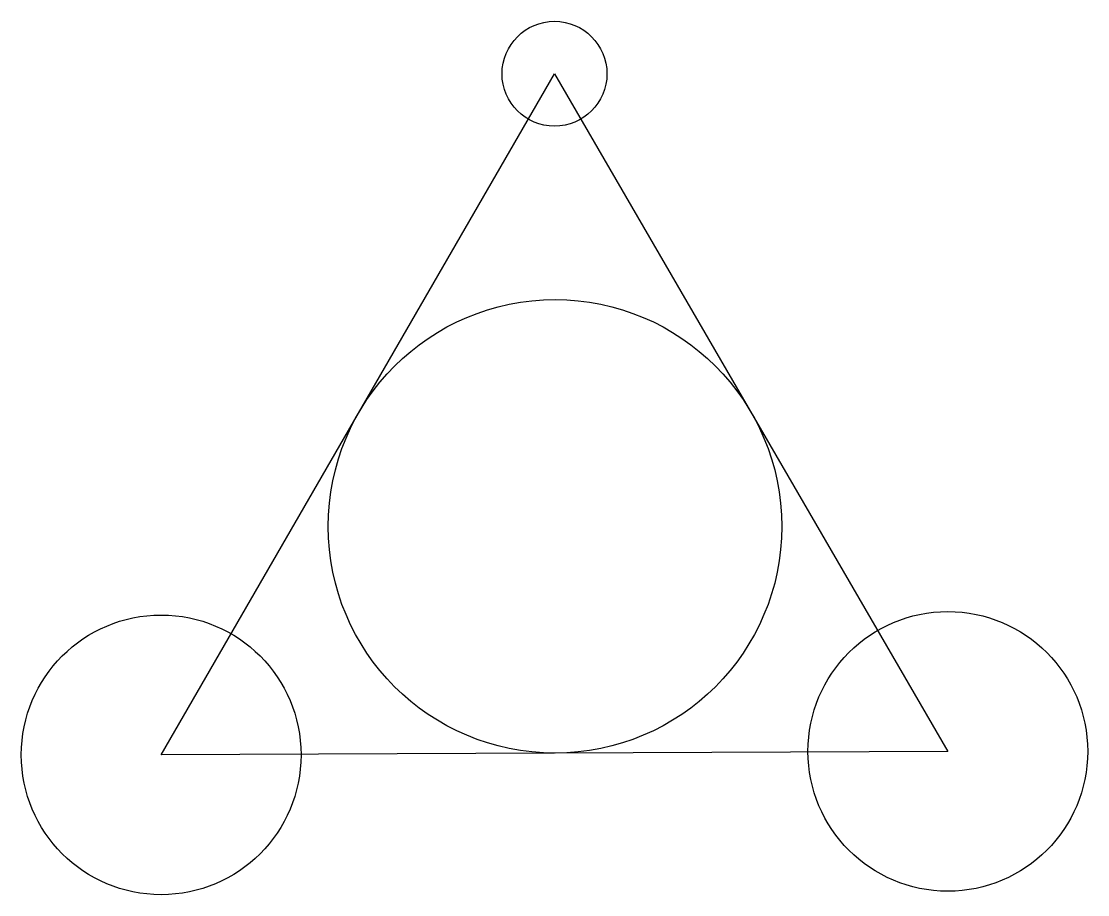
# Model space of a CAD drawing. Header units: millimetres. Extents: x 26.12 to 32.22, y 5.75 to 10.74.
import ezdxf

# ---------------------------------------------------------------- set-up
doc = ezdxf.new("R2010")
doc.units = ezdxf.units.MM

msp = doc.modelspace()

# ---------------------------------------------------------------- linework, layer by layer
for p, q in [((26.9176, 6.5456), (29.1676, 10.4427)), ((29.1676, 10.4427), (31.4176, 6.5655)), ((31.4176, 6.5655), (26.9176, 6.5456))]:
    msp.add_line(p, q)
for centre, radius in [((29.1676, 10.4427), 0.3), ((29.1705, 7.8529), 1.2974), ((26.9176, 6.5456), 0.8), ((31.4176, 6.5655), 0.8)]:
    msp.add_circle(centre, radius)

doc.saveas('drawing.dxf')
